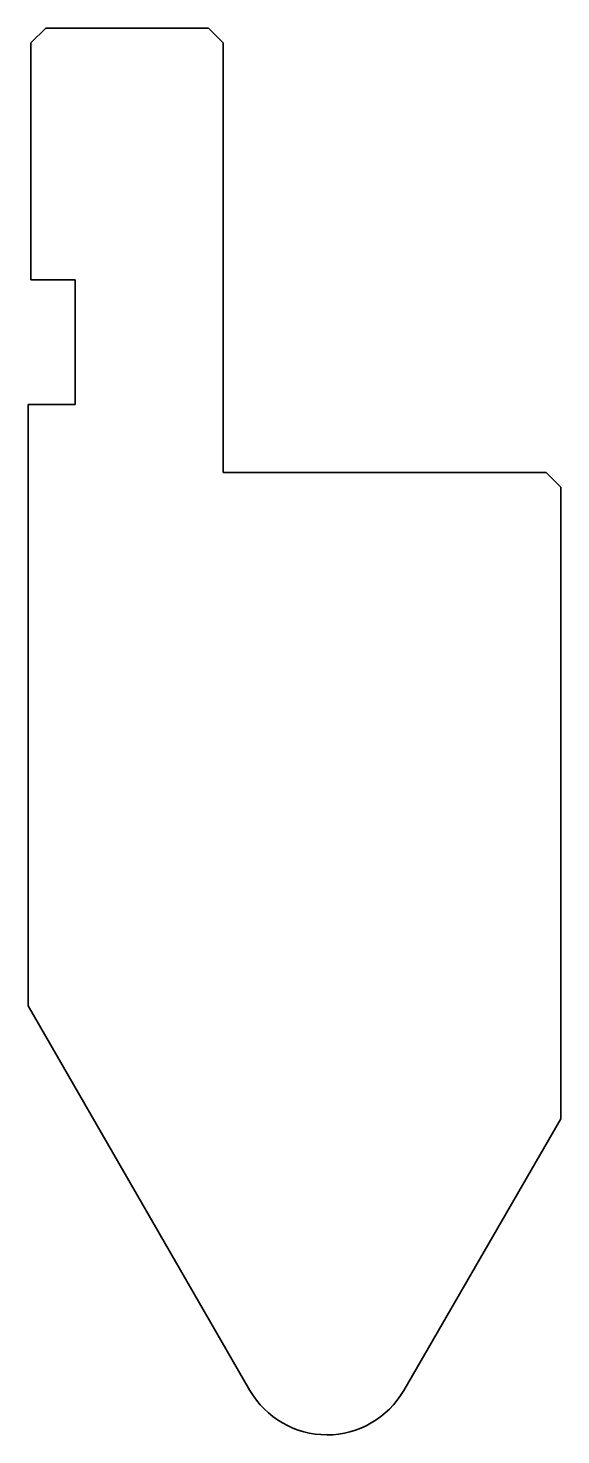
# Model space of a CAD drawing. Header units: millimetres. Extents: x -20.2 to 15.8, y 0 to 95.
import ezdxf

# ---------------------------------------------------------------- set-up
doc = ezdxf.new("R2010")
doc.units = ezdxf.units.MM
doc.header["$LTSCALE"] = 5
doc.layers.add('2', color=7, linetype='Continuous', lineweight=18)

msp = doc.modelspace()

# ---------------------------------------------------------------- linework, layer by layer
at = {"layer": '2', "color": 7, "linetype": 'Continuous', "lineweight": 35}
for p, q in [((-20, 94), (-19, 95)), ((-19, 95), (-8, 95)), ((-8, 95), (-7, 94)), ((-20, 78), (-20, 94)), ((-7, 94), (-7, 65)), ((-17, 78), (-20, 78)), ((-17, 69.594), (-17, 78)), ((-20.188, 28.984), (-20.188, 69.594)), ((-20.188, 69.594), (-17, 69.594)), ((-7, 65), (14.812, 65)), ((14.812, 65), (15.812, 64)), ((15.812, 64), (15.812, 21.359)), ((-5.196, 3.015), (-20.188, 28.984)), ((15.812, 21.359), (5.193, 3.01))]:
    msp.add_line(p, q, dxfattribs=at)
msp.add_arc((0, 6.015), 6, 209.99655, 329.94103, dxfattribs=at)

doc.saveas('drawing.dxf')
